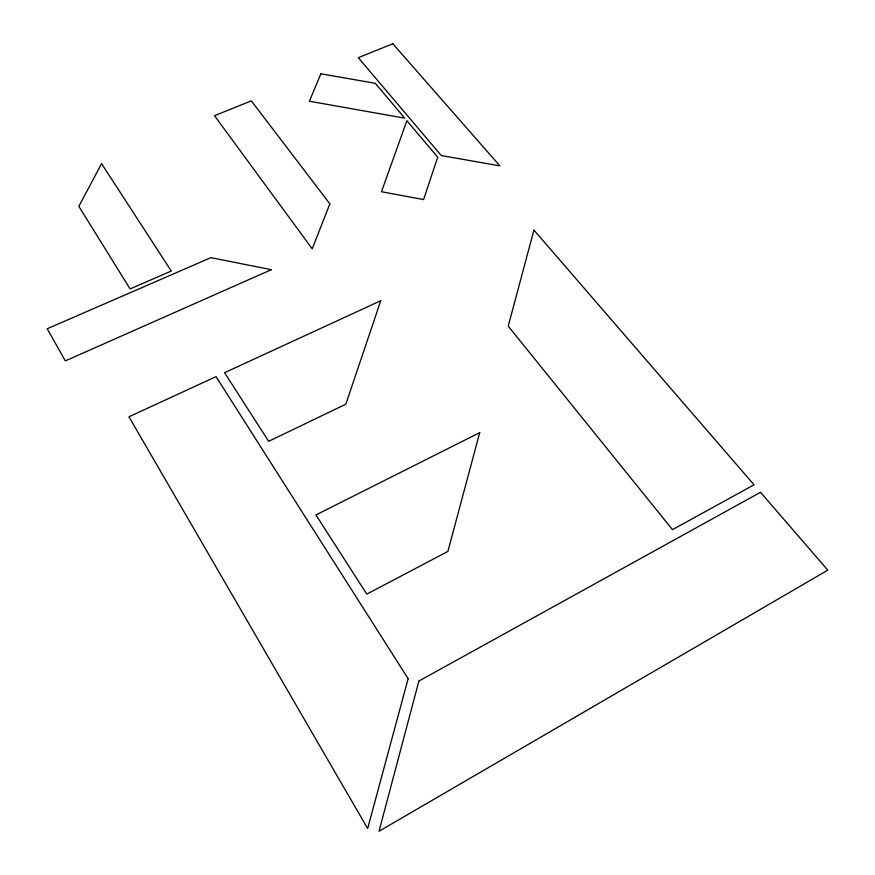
<?xml version="1.0" encoding="UTF-8"?>
<svg xmlns="http://www.w3.org/2000/svg" width="875" height="875" viewBox="0 0 875 875"><rect width="100%" height="100%" fill="white"/><g stroke="black" fill="none" stroke-linecap="round" stroke-linejoin="round"><path stroke-width="1.31" d="M418.884 681.056L379.039 831.25L827.794 570.161L760.506 492.286L418.884 681.056M479.708 432.644L447.902 551.425L366.789 594.114L315.93 514.938L479.708 432.644M533.947 230.092L508.233 326.134L672.47 529.659L754.042 484.805L533.947 230.092M408.144 678.672L367.653 828.527L128.964 416.784L216.048 376.644L408.144 678.672M437.697 157.161L423.587 199.577L381.5 191.723L406.875 120.684L437.697 157.161M380.756 300.716L345.833 404.206L268.647 441.317L224.569 372.706L380.756 300.716M329.875 203.897L312.211 248.839L214.517 115.708L251.333 100.844L329.875 203.897M320.863 73.806L309.411 101.237L404.742 118.158L375.277 83.289L320.863 73.806M101.577 163.636L78.848 206.336L130.08 288.903L171.27 271.053L101.577 163.636M271.348 269.664L65.341 360.894L47.206 328.759L210.875 257.666L271.348 269.664M392.842 43.75L358.302 57.684L441.284 155.553L499.855 165.856L392.842 43.75"/></g></svg>
